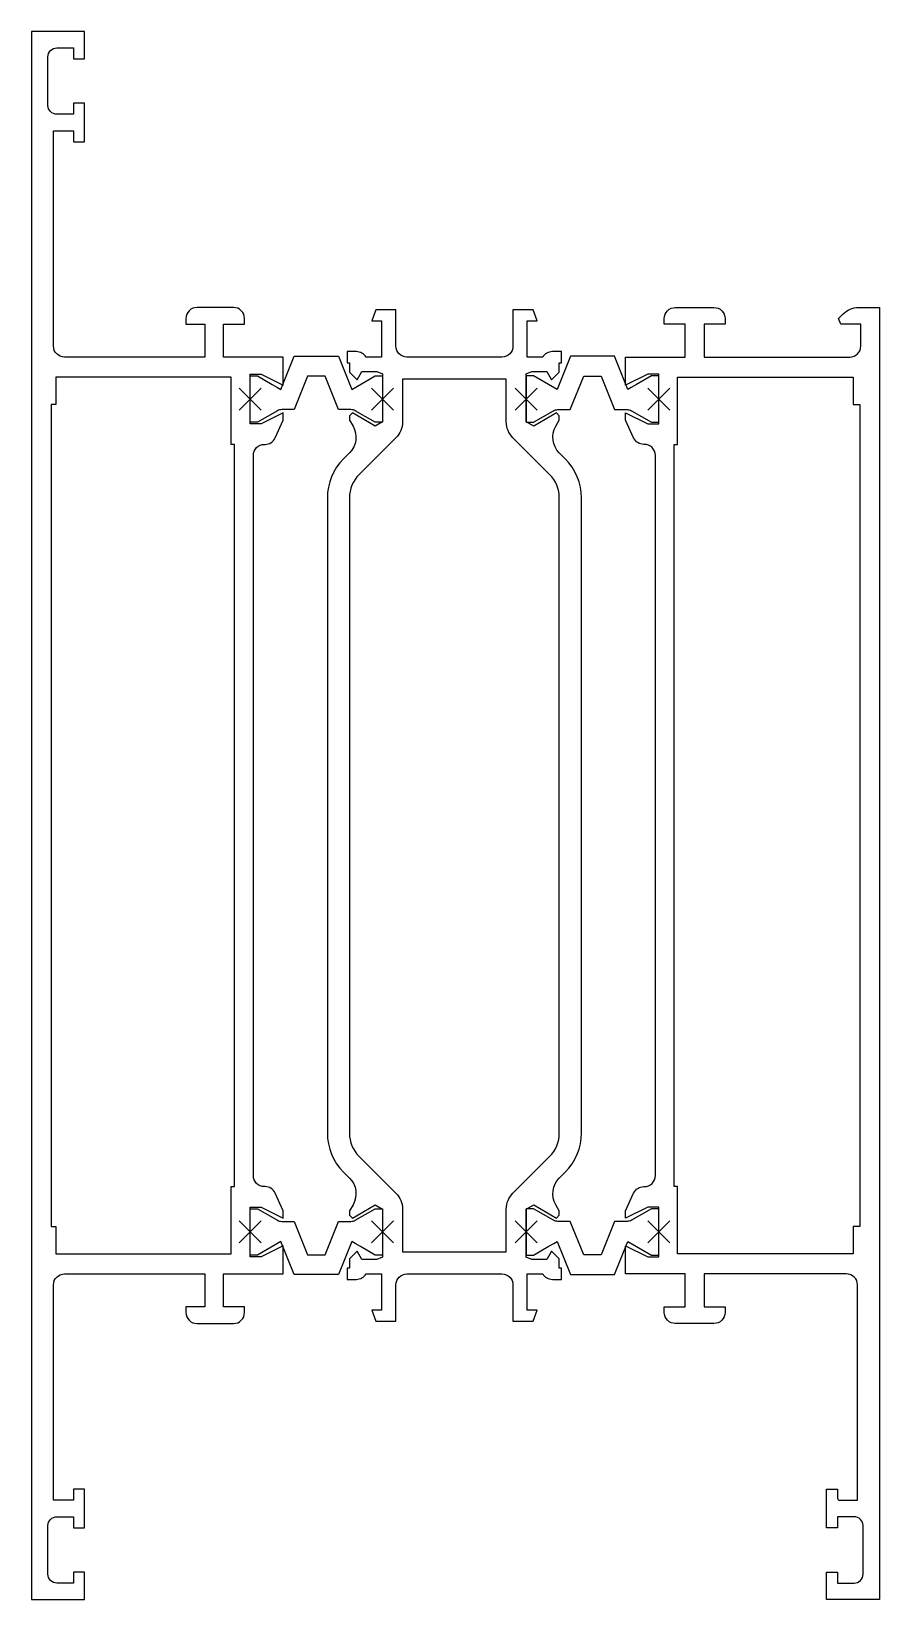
# Model space of a CAD drawing. Header units: millimetres. Extents: x 0 to 77, y 0 to 142.
import ezdxf

# ---------------------------------------------------------------- set-up
doc = ezdxf.new("R2010")
doc.units = ezdxf.units.MM
doc.header["$PDMODE"] = 3
doc.header["$PDSIZE"] = 1
doc.layers.add('X_SNAP', color=7, linetype='Continuous', lineweight=0, plot=False)

msp = doc.modelspace()

# ---------------------------------------------------------------- linework, layer by layer
for points in [[(22.8, 106.8), (22.8, 107.45), (20.8, 106.45), (19.8, 106.45), (19.8, 110.95), (20.8, 110.95), (22.8, 109.95), (22.8, 112.5), (17.4, 112.5), (17.4, 115.5), (19.3, 115.5), (19.3, 116, 0.414214), (18.3, 117), (15, 117, 0.414214), (14, 116), (14, 115.5), (15.7, 115.5), (15.7, 112.5), (3, 112.5, -0.414214), (2, 113.5), (2, 133), (3.8, 133), (3.8, 132), (4.8, 132), (4.8, 135.5), (3.8, 135.5), (3.8, 134.5), (2.3, 134.5, -0.414214), (1.5, 135.3), (1.5, 139.7, -0.414214), (2.3, 140.5), (3.8, 140.5), (3.8, 139.5), (4.8, 139.5), (4.8, 142), (0, 142), (0, 0), (4.8, 0), (4.8, 2.5), (3.8, 2.5), (3.8, 1.5), (2.3, 1.5, -0.414214), (1.5, 2.3), (1.5, 6.7, -0.414214), (2.3, 7.5), (3.8, 7.5), (3.8, 6.5), (4.8, 6.5), (4.8, 10), (3.8, 10), (3.8, 9), (2, 9), (2, 28.5, -0.414214), (3, 29.5), (15.7, 29.5), (15.7, 26.5), (14, 26.5), (14, 26, 0.414214), (15, 25), (18.3, 25, 0.414214), (19.3, 26), (19.3, 26.5), (17.4, 26.5), (17.4, 29.5), (22.8, 29.5), (22.8, 32.05), (20.8, 31.05), (19.8, 31.05), (19.8, 35.55), (20.8, 35.55), (22.8, 34.55), (22.8, 35.2), (22.07, 36.81, 0.294108), (21.16, 37.4), (21.1, 37.4, -0.414214), (20.1, 38.4), (20.1, 103.6, -0.414214), (21.1, 104.6), (21.16, 104.6, 0.294108), (22.07, 105.19), (22.8, 106.8)], [(47.8, 35.2), (47.48, 35.76, -0.339454), (47.8, 38.17), (48.34, 38.71, 0.198912), (49.8, 42.24), (49.8, 99.76, 0.198913), (48.34, 103.29), (47.8, 103.83, -0.339454), (47.48, 106.25), (47.8, 106.8), (47.8, 107.19), (47.54, 107.45), (45.48, 106.26), (44.8, 106.65), (44.8, 111), (45.32, 111.2), (46.67, 111.2), (47.1, 110.45), (47.8, 111.15), (47.8, 112), (48, 112), (48, 113), (47.17, 113, 0.267949), (46.3, 112.5), (44.9, 112.5), (44.9, 115.8), (45.79, 115.8), (45.42, 116.8), (43.6, 116.8), (43.6, 113.5, -0.414214), (42.6, 112.5), (34, 112.5, -0.414214), (33, 113.5), (33, 116.8), (31.18, 116.8), (30.81, 115.8), (31.7, 115.8), (31.7, 112.5), (30.3, 112.5, 0.267949), (29.43, 113), (28.6, 113), (28.6, 112), (28.8, 112), (28.8, 111.15), (29.5, 110.45), (29.93, 111.2), (31.28, 111.2), (31.8, 111), (31.8, 106.65), (31.12, 106.26), (29.06, 107.45), (28.8, 107.19), (28.8, 106.8), (29.12, 106.25, -0.339454), (28.8, 103.83), (28.26, 103.29, 0.198912), (26.8, 99.76), (26.8, 42.24, 0.198912), (28.26, 38.71), (28.8, 38.17, -0.339456), (29.12, 35.76), (28.8, 35.2), (28.8, 34.81), (29.06, 34.55), (31.12, 35.74), (31.8, 35.35), (31.8, 31), (31.28, 30.8), (29.93, 30.8), (29.5, 31.55), (28.8, 30.85), (28.8, 30), (28.8, 30), (28.6, 30), (28.6, 29), (29.43, 29, 0.267949), (30.3, 29.5), (31.7, 29.5), (31.7, 26.2), (30.81, 26.2), (31.18, 25.2), (33, 25.2), (33, 28.5, -0.414214), (34, 29.5), (42.6, 29.5, -0.414214), (43.6, 28.5), (43.6, 25.2), (45.42, 25.2), (45.79, 26.2), (44.9, 26.2), (44.9, 29.5), (46.3, 29.5, 0.267949), (47.17, 29), (48, 29), (48, 30), (47.8, 30), (47.8, 30), (47.8, 30.85), (47.1, 31.55), (46.67, 30.8), (45.32, 30.8), (44.8, 31), (44.8, 35.35), (45.48, 35.74), (47.54, 34.55), (47.8, 34.81), (47.8, 35.2)], [(73.2, 9), (74.8, 9), (74.8, 28.5, 0.414214), (73.8, 29.5), (60.9, 29.5), (60.9, 26.5), (62.8, 26.5), (62.8, 26, -0.414214), (61.8, 25), (58.3, 25, -0.414214), (57.3, 26), (57.3, 26.5), (59.2, 26.5), (59.2, 29.5), (53.8, 29.5), (53.8, 32.05), (55.8, 31.05), (56.8, 31.05), (56.8, 35.55), (55.8, 35.55), (53.8, 34.55), (53.8, 35.2), (54.53, 36.81, -0.294108), (55.44, 37.4), (55.5, 37.4, 0.414214), (56.5, 38.4), (56.5, 103.6, 0.414214), (55.5, 104.6), (55.44, 104.6, -0.294108), (54.53, 105.19), (53.8, 106.8), (53.8, 107.45), (55.8, 106.45), (56.8, 106.45), (56.8, 110.95), (55.8, 110.95), (53.8, 109.95), (53.8, 112.5), (59.2, 112.5), (59.2, 115.5), (57.3, 115.5), (57.3, 116, -0.414214), (58.3, 117), (61.8, 117, -0.414214), (62.8, 116), (62.8, 115.5), (60.9, 115.5), (60.9, 112.5), (74.1, 112.5, 0.414214), (75.1, 113.5), (75.1, 115.5), (73.3, 115.5), (73.09, 116.01), (73.49, 116.41, -0.198912), (74.9, 117), (76.8, 117), (76.8, 0), (72, 0), (72, 2.5), (73, 2.5), (73, 1.5), (74.5, 1.5, 0.414214), (75.3, 2.3), (75.3, 6.7, 0.414214), (74.5, 7.5), (73, 7.5), (73, 6.5), (72, 6.5), (72, 10), (73, 10), (73, 9.2, 0.414214), (73.2, 9)], [(23.79, 107.75), (22.67, 107.75, 0.131652), (22.27, 107.64), (20.46, 106.6), (19.8, 106.6), (19.8, 110.8), (20.46, 110.8), (21.8, 110.03), (22.29, 109.74), (22.59, 109.57), (23.8, 112.58), (27.8, 112.58), (29.01, 109.57), (31.14, 110.8), (31.8, 110.8), (31.8, 106.6), (31.14, 106.6), (29.33, 107.64, 0.131652), (28.93, 107.75), (27.81, 107.75), (26.59, 110.78), (25.01, 110.78)], [(52.81, 107.75), (53.93, 107.75, -0.131652), (54.33, 107.64), (56.14, 106.6), (56.8, 106.6), (56.8, 110.8), (56.14, 110.8), (54.8, 110.03), (54.31, 109.74), (54.01, 109.57), (52.8, 112.58), (48.8, 112.58), (47.59, 109.57), (45.46, 110.8), (44.8, 110.8), (44.8, 106.6), (45.46, 106.6), (47.27, 107.64, -0.131652), (47.67, 107.75), (48.79, 107.75), (50.01, 110.78), (51.59, 110.78)], [(29.68, 101.88, 0.198912), (28.8, 99.76), (28.8, 42.24, 0.198912), (29.68, 40.12), (33.01, 36.79, -0.198912), (33.6, 35.37), (33.6, 31.5), (43, 31.5), (43, 35.37, -0.198912), (43.59, 36.79), (46.92, 40.12, 0.198912), (47.8, 42.24), (47.8, 99.76, 0.198913), (46.92, 101.88), (43.59, 105.21, -0.198912), (43, 106.63), (43, 110.5), (33.6, 110.5), (33.6, 106.63, -0.198912), (33.01, 105.21), (29.68, 101.88)], [(27.81, 34.25), (28.93, 34.25, 0.131652), (29.33, 34.36), (31.14, 35.4), (31.8, 35.4), (31.8, 31.2), (31.14, 31.2), (29.8, 31.97), (29.31, 32.26), (29.01, 32.43), (27.8, 29.43), (23.8, 29.43), (22.59, 32.43), (20.46, 31.2), (19.8, 31.2), (19.8, 35.4), (20.46, 35.4), (22.27, 34.36, 0.131652), (22.67, 34.25), (23.79, 34.25), (25.01, 31.23), (26.59, 31.23)], [(48.79, 34.25), (47.67, 34.25, -0.131652), (47.27, 34.36), (45.46, 35.4), (44.8, 35.4), (44.8, 31.2), (45.46, 31.2), (46.8, 31.97), (47.29, 32.26), (47.59, 32.43), (48.8, 29.43), (52.8, 29.43), (54.01, 32.43), (56.14, 31.2), (56.8, 31.2), (56.8, 35.4), (56.14, 35.4), (54.33, 34.36, -0.131652), (53.93, 34.25), (52.81, 34.25), (51.59, 31.23), (50.01, 31.23)]]:
    msp.add_lwpolyline(points, format="xyb", close=True)
for points in [[(2.2, 108.2), (1.8, 108.2), (1.8, 33.8), (2.2, 33.8), (2.2, 31.3), (18.1, 31.3), (18.1, 37.4), (18.4, 37.4), (18.4, 104.6), (18.1, 104.6), (18.1, 110.7), (2.2, 110.7), (2.2, 108.2)], [(74.4, 108.2), (75, 108.2), (75, 33.8), (74.4, 33.8), (74.4, 31.3), (58.5, 31.3), (58.5, 37.4), (58.2, 37.4), (58.2, 104.6), (58.5, 104.6), (58.5, 110.7), (74.4, 110.7), (74.4, 108.2)]]:
    msp.add_lwpolyline(points, close=True)
at = {"layer": 'X_SNAP'}
for p in [(19.8, 108.7), (19.8, 108.7), (19.8, 108.7), (31.8, 108.7), (31.8, 108.7), (31.8, 108.7), (44.8, 108.7), (44.8, 108.7), (44.8, 108.7), (56.8, 108.7), (56.8, 108.7), (56.8, 108.7), (19.8, 33.3), (19.8, 33.3), (19.8, 33.3), (31.8, 33.3), (31.8, 33.3), (31.8, 33.3), (44.8, 33.3), (44.8, 33.3), (44.8, 33.3), (56.8, 33.3), (56.8, 33.3), (56.8, 33.3)]:
    msp.add_point(p, dxfattribs=at)

doc.saveas('drawing.dxf')
